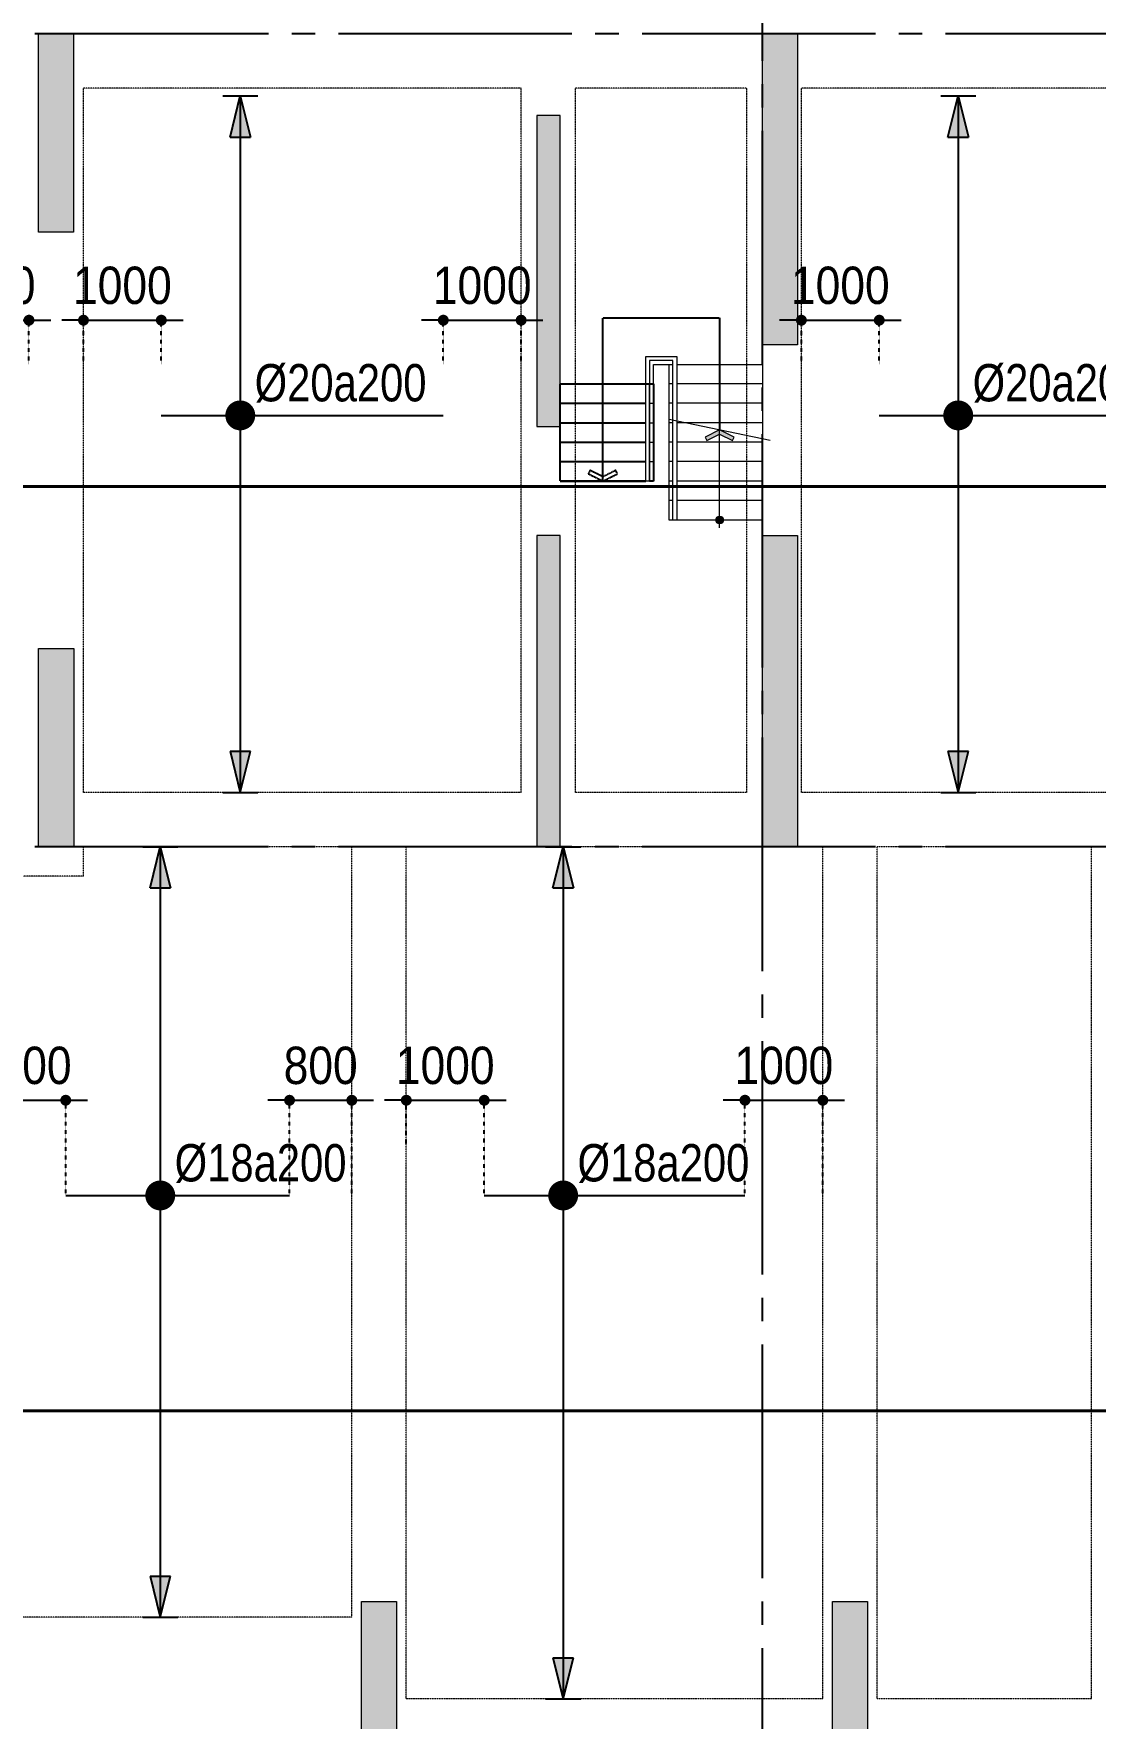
# Model space of a CAD drawing. Header units: millimetres. Extents: x -3819597 to -2591384, y 582389 to 820195.
# Drawn here: x -3043967 to -3030331, y 611031 to 632681 of the extents above; entities that cross this region are included whole.
import ezdxf
from ezdxf.enums import TextEntityAlignment as Align

# ---------------------------------------------------------------- set-up
doc = ezdxf.new("R2010")
doc.units = ezdxf.units.MM
doc.header["$MEASUREMENT"] = 0
for name, pattern in [('CENTER', [2, 1.25, -0.25, 0.25, -0.25]), ('CHG_XX_Damsan_Ham 2$0$CHG_XX_Damsan_Ham 2$0$HIDDEN', [0.375, 0.25, -0.125]), ('CHG_XX_Damsan_Ham 2$0$MB Ham 2$0$HIDDEN', [0.375, 0.25, -0.125]), ('CHG_XX_Luoi truc$0$MB_Luoi truc$0$Center101', [13, 10, -1, 1, -1]), ('DOT2', [0.125, 0, -0.125]), ('HIDDEN', [0.375, 0.25, -0.125])]:
    doc.linetypes.add(name, pattern=pattern)
doc.layers.get('0').update_dxf_attribs({"lineweight": 9})
doc.layers.get('Defpoints').update_dxf_attribs({"color": 10, "lineweight": 0})
for name, color, linetype in [('02HN. TEXT B', 1, 'Continuous'), ('08HN. SSS X', 6, 'Continuous'), ('12HN. GRID', 1, 'CENTER'), ('CHG_XX_Cot_Ham 2$0$mb_cot tang 1-3$0$Concrete Line', 6, 'Continuous'), ('CHG_XX_Damsan_Ham 2$0$MB Ham 2$0$Staircase', 30, 'Continuous'), ('CHG_XX_Luoi truc$0$Grid', 34, 'Continuous'), ('CHG_XX_Luoi truc$0$Grid Line', 8, 'CHG_XX_Luoi truc$0$MB_Luoi truc$0$Center101'), ('dim', 51, 'Continuous')]:
    doc.layers.add(name, color=color, linetype=linetype)
for name, color, linetype, lineweight in [('CHG_XX_Cot_Ham 2$0$NS-Pier-H2', 150, 'Continuous', 13), ('CHG_XX_Cot_Ham 2$0$NS-Pier-H2 @ 1', 150, 'Continuous', 13), ('CHG_XX_Cot_Ham 2$0$NS-Pier-H2 @ 150', 150, 'Continuous', 13), ("CHG_XX_Damsan_Ham 2$0$CHG_XX_Damsan_Ham 2$0$'S_General_Hidden_1 Thin", 1, 'CHG_XX_Damsan_Ham 2$0$CHG_XX_Damsan_Ham 2$0$HIDDEN', 18), ('CHG_XX_Damsan_Ham 2$0$CHG_XX_Damsan_Ham 2$0$DBAO', 3, 'Continuous', 13), ('CHG_XX_Damsan_Ham 2$0$HATCH', 57, 'Continuous', 9), ('CHG_XX_Damsan_Ham 2$0$tam cap ram', 8, 'Continuous', 5), ('thep chay suot', 5, 'HIDDEN', 40)]:
    doc.layers.add(name, color=color, linetype=linetype, lineweight=lineweight)
doc.styles.add('[HN042014]STYLE', font='arial.ttf', dxfattribs={"width": 0.8})
doc.styles.add('CHG_XX_Luoi truc$0$MB_Luoi truc$0$Grid A-F$0$VNI-HelveCB', font='VHELVCB_0.TTF')
doc.styles.add('MB_Luoi truc$0$Arial_C', font='arial.ttf', dxfattribs={"width": 0.85})
doc.dimstyles.new('200', dxfattribs={"dimscale": 200, "dimtxt": 2.4, "dimasz": 0.7, "dimexe": 0.0003, "dimexo": 0, "dimgap": 1, "dimtad": 1, "dimdec": 0, "dimzin": 12, "dimdsep": 46, "dimtxsty": 'MB_Luoi truc$0$Arial_C', "dimblk": 'MB_Luoi truc$0$_Dot', "dimcen": 0.5, "dimclrd": 256, "dimclre": 8, "dimclrt": 1, "dimadec": 0, "dimazin": 0, "dimtfac": 1, "dimtdec": 0, "dimtix": 1, "dimtmove": 2, "dimatfit": 3, "dimldrblk": 'MB_Luoi truc$0$HTT Arrow 30', "dimfxl": 1, "dimtolj": 1, "dimtzin": 0, "dimlwe": -1, "dimarcsym": 0})

# ---------------------------------------------------------------- blocks, each defined once
blk = doc.blocks.new('*U88')
at = {"layer": '12HN. GRID', "linetype": 'Continuous'}
h = blk.add_hatch(color=256, dxfattribs=at)
h.dxf.hatch_style = 1
h.paths.add_polyline_path([(-44, 1192.5), (44, 1192.5), (0, 1368.5)])
h = blk.add_hatch(color=256, dxfattribs=at)
h.dxf.hatch_style = 1
h.paths.add_polyline_path([(0, -1614.8), (44, -1438.8), (-44, -1438.8)])
at = {"layer": '08HN. SSS X', "linetype": 'ByBlock', "ltscale": 10}
for p, q in [((-338.2, 0), (869.3, 0)), ((-338.2, 0), (-338.2, 0)), ((869.3, 0), (869.3, 0))]:
    blk.add_line(p, q, dxfattribs=at)
at = {"layer": '12HN. GRID', "linetype": 'Continuous'}
for p, q in [((-75, 1368.5), (75, 1368.5)), ((-44, 1192.5), (0, 1368.5)), ((0, 1368.5), (0, -1614.8)), ((0, 1368.5), (44, 1192.5)), ((-44, 1192.5), (44, 1192.5)), ((-44, -1438.8), (44, -1438.8)), ((-44, -1438.8), (0, -1614.8)), ((0, -1614.8), (44, -1438.8)), ((-75, -1614.8), (75, -1614.8))]:
    blk.add_line(p, q, dxfattribs=at)
at = {"layer": '12HN. GRID', "linetype": 'Continuous', "const_width": 64, "flags": 128}
blk.add_lwpolyline([(-32, 0, 1), (32, 0, 1)], format="xyb", close=True, dxfattribs=at)
at = {"layer": '02HN. TEXT B', "linetype": 'ByBlock', "style": '[HN042014]STYLE', "width": 0.8, "flags": 8}
blk.add_attdef('1', text='', height=160, dxfattribs=at).set_placement((61.7, 140), align=Align.MIDDLE_LEFT)
blk.add_attdef('0', text='', height=160, dxfattribs=at).set_placement((1102.5, 160), align=Align.MIDDLE_CENTER)
at = {"layer": 'Defpoints', "color": 9, "linetype": 'ByBlock', "style": '[HN042014]STYLE', "width": 0.8, "flags": 9}
for tag, p in [('2', (341.6, 8443.8)), ('3', (341.6, 8039)), ('4', (341.6, 7634.2)), ('5', (341.6, 7243.8))]:
    blk.add_attdef(tag, text='', height=250, dxfattribs=at).set_placement(p, align=Align.MIDDLE_CENTER)
blk = doc.blocks.new('MB_Luoi truc$0$_Dot')
at = {"color": 0, "linetype": 'ByBlock', "lineweight": -2}
blk.add_line((-0.5, 0), (-1, 0), dxfattribs=at)
at = {"color": 0, "linetype": 'ByBlock', "const_width": 0.5}
blk.add_lwpolyline([(-0.25, 0, 1), (0.25, 0, 1)], format="xyb", close=True, dxfattribs=at)
blk = doc.blocks.new('*D89')
at = {"layer": 'Defpoints', "color": 0, "transparency": 16777216}
for p in [(-3042328, 628999), (-3043328, 628435), (-3042328, 628435)]:
    blk.add_point(p, dxfattribs=at)
at = {"layer": 'dim', "lineweight": -2, "transparency": 16777216}
for p, q in [((-3043468, 628999), (-3043608, 628999)), ((-3043328, 628999), (-3042328, 628999)), ((-3042188, 628999), (-3042048, 628999))]:
    blk.add_line(p, q, dxfattribs=at)
at = {"layer": 'dim', "color": 8, "linetype": 'DOT2', "transparency": 16777216}
for p, q in [((-3043328, 628435), (-3043328, 628999)), ((-3042328, 628435), (-3042328, 628999))]:
    blk.add_line(p, q, dxfattribs=at)
at = {"layer": 'dim', "lineweight": -2, "transparency": 16777216, "xscale": 140, "yscale": 140, "zscale": 140}
blk.add_blockref('MB_Luoi truc$0$_Dot', (-3043328, 628999), dxfattribs=at)
at = {"layer": 'dim', "lineweight": -2, "transparency": 16777216, "xscale": 140, "yscale": 140, "zscale": 140, "rotation": 180}
blk.add_blockref('MB_Luoi truc$0$_Dot', (-3042328, 628999), dxfattribs=at)
at = {"layer": 'dim', "color": 1, "transparency": 16777216, "insert": (-3042828, 629444), "char_height": 480, "attachment_point": 5, "style": 'MB_Luoi truc$0$Arial_C'}
blk.add_mtext('\\A1;1000', dxfattribs=at)
blk = doc.blocks.new('MB_Luoi truc$0$HTT Arrow 30')
blk.add_hatch(color=256).paths.add_polyline_path([(-2.5, 0.375), (-2.5, -0.375), (0, 0)])
at = {"color": 0, "linetype": 'ByBlock', "lineweight": -2}
for p, q in [((0, 0), (-2.5, 0.375)), ((-2.5, -0.375), (-2.5, 0.375)), ((0, 0), (-2.5, -0.375))]:
    blk.add_line(p, q, dxfattribs=at)
blk = doc.blocks.new('*D90')
at = {"layer": 'Defpoints', "color": 0, "transparency": 16777216}
for p in [(-3037706, 628999), (-3038706, 628435), (-3037706, 628435)]:
    blk.add_point(p, dxfattribs=at)
at = {"layer": 'dim', "lineweight": -2, "transparency": 16777216}
for p, q in [((-3038846, 628999), (-3038986, 628999)), ((-3038706, 628999), (-3037706, 628999)), ((-3037566, 628999), (-3037426, 628999))]:
    blk.add_line(p, q, dxfattribs=at)
at = {"layer": 'dim', "color": 8, "linetype": 'DOT2', "transparency": 16777216}
for p, q in [((-3038706, 628435), (-3038706, 628999)), ((-3037706, 628435), (-3037706, 628999))]:
    blk.add_line(p, q, dxfattribs=at)
at = {"layer": 'dim', "lineweight": -2, "transparency": 16777216, "xscale": 140, "yscale": 140, "zscale": 140}
blk.add_blockref('MB_Luoi truc$0$_Dot', (-3038706, 628999), dxfattribs=at)
at = {"layer": 'dim', "lineweight": -2, "transparency": 16777216, "xscale": 140, "yscale": 140, "zscale": 140, "rotation": 180}
blk.add_blockref('MB_Luoi truc$0$_Dot', (-3037706, 628999), dxfattribs=at)
at = {"layer": 'dim', "color": 1, "transparency": 16777216, "insert": (-3038206, 629444), "char_height": 480, "attachment_point": 5, "style": 'MB_Luoi truc$0$Arial_C'}
blk.add_mtext('\\A1;1000', dxfattribs=at)
blk = doc.blocks.new('*D93')
at = {"layer": 'Defpoints', "color": 0, "transparency": 16777216}
for p in [(-3044028, 628999), (-3045128, 628435), (-3044028, 628435)]:
    blk.add_point(p, dxfattribs=at)
at = {"layer": 'dim', "lineweight": -2, "transparency": 16777216}
for p, q in [((-3045268, 628999), (-3045408, 628999)), ((-3045128, 628999), (-3044028, 628999)), ((-3043888, 628999), (-3043748, 628999))]:
    blk.add_line(p, q, dxfattribs=at)
at = {"layer": 'dim', "color": 8, "linetype": 'DOT2', "transparency": 16777216}
for p, q in [((-3045128, 628435), (-3045128, 628999)), ((-3044028, 628435), (-3044028, 628999))]:
    blk.add_line(p, q, dxfattribs=at)
at = {"layer": 'dim', "lineweight": -2, "transparency": 16777216, "xscale": 140, "yscale": 140, "zscale": 140}
blk.add_blockref('MB_Luoi truc$0$_Dot', (-3045128, 628999), dxfattribs=at)
at = {"layer": 'dim', "lineweight": -2, "transparency": 16777216, "xscale": 140, "yscale": 140, "zscale": 140, "rotation": 180}
blk.add_blockref('MB_Luoi truc$0$_Dot', (-3044028, 628999), dxfattribs=at)
at = {"layer": 'dim', "color": 1, "transparency": 16777216, "insert": (-3044578, 629444), "char_height": 480, "attachment_point": 5, "style": 'MB_Luoi truc$0$Arial_C'}
blk.add_mtext('\\A1;1100', dxfattribs=at)
blk = doc.blocks.new('*U100')
at = {"layer": '12HN. GRID', "linetype": 'Continuous'}
h = blk.add_hatch(color=256, dxfattribs=at)
h.dxf.hatch_style = 1
h.paths.add_polyline_path([(-44, 1192.5), (44, 1192.5), (0, 1368.5)])
h = blk.add_hatch(color=256, dxfattribs=at)
h.dxf.hatch_style = 1
h.paths.add_polyline_path([(0, -1614.8), (44, -1438.8), (-44, -1438.8)])
at = {"layer": '08HN. SSS X', "linetype": 'ByBlock', "ltscale": 10}
for p, q in [((-338.2, 0), (803.6, 0)), ((-338.2, 0), (-338.2, 0)), ((803.6, 0), (803.6, 0))]:
    blk.add_line(p, q, dxfattribs=at)
at = {"layer": '12HN. GRID', "linetype": 'Continuous'}
for p, q in [((-75, 1368.5), (75, 1368.5)), ((-44, 1192.5), (0, 1368.5)), ((0, 1368.5), (0, -1614.8)), ((0, 1368.5), (44, 1192.5)), ((-44, 1192.5), (44, 1192.5)), ((-44, -1438.8), (44, -1438.8)), ((-44, -1438.8), (0, -1614.8)), ((0, -1614.8), (44, -1438.8)), ((-75, -1614.8), (75, -1614.8))]:
    blk.add_line(p, q, dxfattribs=at)
at = {"layer": '12HN. GRID', "linetype": 'Continuous', "const_width": 64, "flags": 128}
blk.add_lwpolyline([(-32, 0, 1), (32, 0, 1)], format="xyb", close=True, dxfattribs=at)
at = {"layer": '02HN. TEXT B', "linetype": 'ByBlock', "style": '[HN042014]STYLE', "width": 0.8, "flags": 8}
blk.add_attdef('1', text='', height=160, dxfattribs=at).set_placement((61.7, 140), align=Align.MIDDLE_LEFT)
blk.add_attdef('0', text='', height=160, dxfattribs=at).set_placement((1102.5, 160), align=Align.MIDDLE_CENTER)
at = {"layer": 'Defpoints', "color": 9, "linetype": 'ByBlock', "style": '[HN042014]STYLE', "width": 0.8, "flags": 9}
for tag, p in [('2', (341.6, 8443.8)), ('3', (341.6, 8039)), ('4', (341.6, 7634.2)), ('5', (341.6, 7243.8))]:
    blk.add_attdef(tag, text='', height=250, dxfattribs=at).set_placement(p, align=Align.MIDDLE_CENTER)
blk = doc.blocks.new('*D95')
at = {"layer": 'Defpoints', "color": 0, "transparency": 16777216}
for p in [(-3033106, 628999), (-3034106, 628435), (-3033106, 628435)]:
    blk.add_point(p, dxfattribs=at)
at = {"layer": 'dim', "lineweight": -2, "transparency": 16777216}
for p, q in [((-3034246, 628999), (-3034386, 628999)), ((-3034106, 628999), (-3033106, 628999)), ((-3032966, 628999), (-3032826, 628999))]:
    blk.add_line(p, q, dxfattribs=at)
at = {"layer": 'dim', "color": 8, "linetype": 'DOT2', "transparency": 16777216}
for p, q in [((-3034106, 628435), (-3034106, 628999)), ((-3033106, 628435), (-3033106, 628999))]:
    blk.add_line(p, q, dxfattribs=at)
at = {"layer": 'dim', "lineweight": -2, "transparency": 16777216, "xscale": 140, "yscale": 140, "zscale": 140}
blk.add_blockref('MB_Luoi truc$0$_Dot', (-3034106, 628999), dxfattribs=at)
at = {"layer": 'dim', "lineweight": -2, "transparency": 16777216, "xscale": 140, "yscale": 140, "zscale": 140, "rotation": 180}
blk.add_blockref('MB_Luoi truc$0$_Dot', (-3033106, 628999), dxfattribs=at)
at = {"layer": 'dim', "color": 1, "transparency": 16777216, "insert": (-3033606, 629444), "char_height": 480, "attachment_point": 5, "style": 'MB_Luoi truc$0$Arial_C'}
blk.add_mtext('\\A1;1000', dxfattribs=at)
blk = doc.blocks.new('*U107')
at = {"layer": '12HN. GRID', "linetype": 'Continuous'}
h = blk.add_hatch(color=256, dxfattribs=at)
h.dxf.hatch_style = 1
h.paths.add_polyline_path([(-44, 1317.5), (44, 1317.5), (0, 1493.5)])
h = blk.add_hatch(color=256, dxfattribs=at)
h.dxf.hatch_style = 1
h.paths.add_polyline_path([(0, -1806.5), (44, -1630.5), (-44, -1630.5)])
at = {"layer": '08HN. SSS X', "linetype": 'ByBlock', "ltscale": 10}
for p, q in [((-404.8, 0), (553.3, 0)), ((-404.8, 0), (-404.8, 0)), ((553.3, 0), (553.3, 0))]:
    blk.add_line(p, q, dxfattribs=at)
at = {"layer": '12HN. GRID', "linetype": 'Continuous'}
for p, q in [((-75, 1493.5), (75, 1493.5)), ((-44, 1317.5), (0, 1493.5)), ((0, 1493.5), (0, -1806.5)), ((0, 1493.5), (44, 1317.5)), ((-44, 1317.5), (44, 1317.5)), ((-44, -1630.5), (44, -1630.5)), ((-44, -1630.5), (0, -1806.5)), ((0, -1806.5), (44, -1630.5)), ((-75, -1806.5), (75, -1806.5))]:
    blk.add_line(p, q, dxfattribs=at)
at = {"layer": '12HN. GRID', "linetype": 'Continuous', "const_width": 64, "flags": 128}
blk.add_lwpolyline([(-32, 0, 1), (32, 0, 1)], format="xyb", close=True, dxfattribs=at)
at = {"layer": '02HN. TEXT B', "linetype": 'ByBlock', "style": '[HN042014]STYLE', "width": 0.8, "flags": 8}
blk.add_attdef('1', text='', height=160, dxfattribs=at).set_placement((61.7, 140), align=Align.MIDDLE_LEFT)
blk.add_attdef('0', text='', height=160, dxfattribs=at).set_placement((713.3, 0), align=Align.MIDDLE_CENTER)
at = {"layer": 'Defpoints', "color": 9, "linetype": 'ByBlock', "style": '[HN042014]STYLE', "width": 0.8, "flags": 9}
for tag, p in [('2', (341.6, 8443.8)), ('3', (341.6, 8039)), ('4', (341.6, 7634.2)), ('5', (341.6, 7243.8))]:
    blk.add_attdef(tag, text='', height=250, dxfattribs=at).set_placement(p, align=Align.MIDDLE_CENTER)
blk = doc.blocks.new('*D106')
at = {"layer": 'Defpoints', "color": 0, "transparency": 16777216}
for p in [(-3043556, 618974), (-3044356, 618410), (-3043556, 617751)]:
    blk.add_point(p, dxfattribs=at)
at = {"layer": 'dim', "lineweight": -2, "transparency": 16777216}
for p, q in [((-3044496, 618974), (-3044636, 618974)), ((-3044356, 618974), (-3043556, 618974)), ((-3043416, 618974), (-3043276, 618974))]:
    blk.add_line(p, q, dxfattribs=at)
at = {"layer": 'dim', "color": 8, "linetype": 'DOT2', "transparency": 16777216}
for p, q in [((-3044356, 618410), (-3044356, 618974)), ((-3043556, 617751), (-3043556, 618974))]:
    blk.add_line(p, q, dxfattribs=at)
at = {"layer": 'dim', "lineweight": -2, "transparency": 16777216, "xscale": 140, "yscale": 140, "zscale": 140}
blk.add_blockref('MB_Luoi truc$0$_Dot', (-3044356, 618974), dxfattribs=at)
at = {"layer": 'dim', "lineweight": -2, "transparency": 16777216, "xscale": 140, "yscale": 140, "zscale": 140, "rotation": 180}
blk.add_blockref('MB_Luoi truc$0$_Dot', (-3043556, 618974), dxfattribs=at)
at = {"layer": 'dim', "color": 1, "transparency": 16777216, "insert": (-3043956, 619419), "char_height": 480, "attachment_point": 5, "style": 'MB_Luoi truc$0$Arial_C'}
blk.add_mtext('\\A1;800', dxfattribs=at)
blk = doc.blocks.new('*D108')
at = {"layer": 'Defpoints', "color": 0, "transparency": 16777216}
for p in [(-3039881, 618974), (-3040681, 617751), (-3039881, 617751)]:
    blk.add_point(p, dxfattribs=at)
at = {"layer": 'dim', "lineweight": -2, "transparency": 16777216}
for p, q in [((-3040821, 618974), (-3040961, 618974)), ((-3040681, 618974), (-3039881, 618974)), ((-3039741, 618974), (-3039601, 618974))]:
    blk.add_line(p, q, dxfattribs=at)
at = {"layer": 'dim', "color": 8, "linetype": 'DOT2', "transparency": 16777216}
for p, q in [((-3040681, 617751), (-3040681, 618974)), ((-3039881, 617751), (-3039881, 618974))]:
    blk.add_line(p, q, dxfattribs=at)
at = {"layer": 'dim', "lineweight": -2, "transparency": 16777216, "xscale": 140, "yscale": 140, "zscale": 140}
blk.add_blockref('MB_Luoi truc$0$_Dot', (-3040681, 618974), dxfattribs=at)
at = {"layer": 'dim', "lineweight": -2, "transparency": 16777216, "xscale": 140, "yscale": 140, "zscale": 140, "rotation": 180}
blk.add_blockref('MB_Luoi truc$0$_Dot', (-3039881, 618974), dxfattribs=at)
at = {"layer": 'dim', "color": 1, "transparency": 16777216, "insert": (-3040281, 619419), "char_height": 480, "attachment_point": 5, "style": 'MB_Luoi truc$0$Arial_C'}
blk.add_mtext('\\A1;800', dxfattribs=at)
blk = doc.blocks.new('*U111')
at = {"layer": '12HN. GRID', "linetype": 'Continuous'}
h = blk.add_hatch(color=256, dxfattribs=at)
h.dxf.hatch_style = 1
h.paths.add_polyline_path([(-44, 1317.5), (44, 1317.5), (0, 1493.5)])
h = blk.add_hatch(color=256, dxfattribs=at)
h.dxf.hatch_style = 1
h.paths.add_polyline_path([(0, -2156.5), (44, -1980.5), (-44, -1980.5)])
at = {"layer": '08HN. SSS X', "linetype": 'ByBlock', "ltscale": 10}
for p, q in [((-338.1, 0), (778.5, 0)), ((-338.1, 0), (-338.1, 0)), ((778.5, 0), (778.5, 0))]:
    blk.add_line(p, q, dxfattribs=at)
at = {"layer": '12HN. GRID', "linetype": 'Continuous'}
for p, q in [((-75, 1493.5), (75, 1493.5)), ((-44, 1317.5), (0, 1493.5)), ((0, 1493.5), (0, -2156.5)), ((0, 1493.5), (44, 1317.5)), ((-44, 1317.5), (44, 1317.5)), ((-44, -1980.5), (44, -1980.5)), ((-44, -1980.5), (0, -2156.5)), ((0, -2156.5), (44, -1980.5)), ((-75, -2156.5), (75, -2156.5))]:
    blk.add_line(p, q, dxfattribs=at)
at = {"layer": '12HN. GRID', "linetype": 'Continuous', "const_width": 64, "flags": 128}
blk.add_lwpolyline([(-32, 0, 1), (32, 0, 1)], format="xyb", close=True, dxfattribs=at)
at = {"layer": '02HN. TEXT B', "linetype": 'ByBlock', "style": '[HN042014]STYLE', "width": 0.8, "flags": 8}
blk.add_attdef('1', text='', height=160, dxfattribs=at).set_placement((61.7, 140), align=Align.MIDDLE_LEFT)
blk.add_attdef('0', text='', height=160, dxfattribs=at).set_placement((423.8, 33.5), align=Align.MIDDLE_CENTER)
at = {"layer": 'Defpoints', "color": 9, "linetype": 'ByBlock', "style": '[HN042014]STYLE', "width": 0.8, "flags": 9}
for tag, p in [('2', (341.6, 8443.8)), ('3', (341.6, 8039)), ('4', (341.6, 7634.2)), ('5', (341.6, 7243.8))]:
    blk.add_attdef(tag, text='', height=250, dxfattribs=at).set_placement(p, align=Align.MIDDLE_CENTER)
blk = doc.blocks.new('*D109')
at = {"layer": 'Defpoints', "color": 0, "transparency": 16777216}
for p in [(-3038180, 618974), (-3039181, 618410), (-3038180, 617751)]:
    blk.add_point(p, dxfattribs=at)
at = {"layer": 'dim', "lineweight": -2, "transparency": 16777216}
for p, q in [((-3039321, 618974), (-3039461, 618974)), ((-3039181, 618974), (-3038180, 618974)), ((-3038040, 618974), (-3037900, 618974))]:
    blk.add_line(p, q, dxfattribs=at)
at = {"layer": 'dim', "color": 8, "linetype": 'DOT2', "transparency": 16777216}
for p, q in [((-3039181, 618410), (-3039181, 618974)), ((-3038180, 617751), (-3038180, 618974))]:
    blk.add_line(p, q, dxfattribs=at)
at = {"layer": 'dim', "lineweight": -2, "transparency": 16777216, "xscale": 140, "yscale": 140, "zscale": 140}
blk.add_blockref('MB_Luoi truc$0$_Dot', (-3039181, 618974), dxfattribs=at)
at = {"layer": 'dim', "lineweight": -2, "transparency": 16777216, "xscale": 140, "yscale": 140, "zscale": 140, "rotation": 180}
blk.add_blockref('MB_Luoi truc$0$_Dot', (-3038180, 618974), dxfattribs=at)
at = {"layer": 'dim', "color": 1, "transparency": 16777216, "insert": (-3038681, 619419), "char_height": 480, "attachment_point": 5, "style": 'MB_Luoi truc$0$Arial_C'}
blk.add_mtext('\\A1;1000', dxfattribs=at)
blk = doc.blocks.new('*D110')
at = {"layer": 'Defpoints', "color": 0, "transparency": 16777216}
for p in [(-3033831, 618974), (-3034831, 617751), (-3033831, 617751)]:
    blk.add_point(p, dxfattribs=at)
at = {"layer": 'dim', "lineweight": -2, "transparency": 16777216}
for p, q in [((-3034971, 618974), (-3035111, 618974)), ((-3034831, 618974), (-3033831, 618974)), ((-3033691, 618974), (-3033551, 618974))]:
    blk.add_line(p, q, dxfattribs=at)
at = {"layer": 'dim', "color": 8, "linetype": 'DOT2', "transparency": 16777216}
for p, q in [((-3034831, 617751), (-3034831, 618974)), ((-3033831, 617751), (-3033831, 618974))]:
    blk.add_line(p, q, dxfattribs=at)
at = {"layer": 'dim', "lineweight": -2, "transparency": 16777216, "xscale": 140, "yscale": 140, "zscale": 140}
blk.add_blockref('MB_Luoi truc$0$_Dot', (-3034831, 618974), dxfattribs=at)
at = {"layer": 'dim', "lineweight": -2, "transparency": 16777216, "xscale": 140, "yscale": 140, "zscale": 140, "rotation": 180}
blk.add_blockref('MB_Luoi truc$0$_Dot', (-3033831, 618974), dxfattribs=at)
at = {"layer": 'dim', "color": 1, "transparency": 16777216, "insert": (-3034331, 619419), "char_height": 480, "attachment_point": 5, "style": 'MB_Luoi truc$0$Arial_C'}
blk.add_mtext('\\A1;1000', dxfattribs=at)
blk = doc.blocks.new('*U1035')
at = {"layer": 'CHG_XX_Cot_Ham 2$0$NS-Pier-H2 @ 1'}
h = blk.add_hatch(color=256, dxfattribs=at)
h.dxf.hatch_style = 1
h.paths.add_polyline_path([(450, 0), (0, 0), (0, -2550), (450, -2550)])
at = {"layer": 'CHG_XX_Cot_Ham 2$0$NS-Pier-H2 @ 150'}
h = blk.add_hatch(color=256, dxfattribs=at)
h.dxf.hatch_style = 1
h.paths.add_polyline_path([(450, 0), (0, 0), (0, -2550), (450, -2550)])
blk = doc.blocks.new('CHG_XX_Cot_Ham 2$0$Block A_C450x2250')
at = {"layer": 'CHG_XX_Cot_Ham 2$0$NS-Pier-H2'}
blk.add_lwpolyline([(450, -2550), (0, -2550), (0, 0), (450, 0)], close=True, dxfattribs=at)
blk.add_blockref('*U1035', (0, 0), dxfattribs=at)
blk = doc.blocks.new('CHG_XX_Cot_Ham 2$0$300x9400')
at = {"layer": 'CHG_XX_Cot_Ham 2$0$NS-Pier-H2'}
h = blk.add_hatch(color=5, dxfattribs=at)
h.dxf.hatch_style = 1
h.paths.add_polyline_path([(0, -4000), (300, -4000), (300, 0), (0, 0)])
h.paths.add_polyline_path([(300, -5400), (0, -5400), (0, -9400), (300, -9400)])
for points in [[(300, 0), (0, 0), (0, -4000), (300, -4000)], [(300, -5400), (0, -5400), (0, -9400), (300, -9400)]]:
    blk.add_lwpolyline(points, close=True, dxfattribs=at)
blk = doc.blocks.new('CHG_XX_Cot_Ham 2$0$Block A_C10450x300')
at = {"layer": 'CHG_XX_Cot_Ham 2$0$NS-Pier-H2'}
h = blk.add_hatch(color=256, dxfattribs=at)
h.dxf.hatch_style = 1
h.paths.add_polyline_path([(6450, 0), (6450, -450), (10450, -450), (10450, 0)])
h.paths.add_polyline_path([(4000, -450), (4000, 0), (0, 0), (0, -450)])
for points in [[(0, 0), (4000, 0), (4000, -450), (0, -450)], [(6450, 0), (10450, 0), (10450, -450), (6450, -450)]]:
    blk.add_lwpolyline(points, close=True, dxfattribs=at)
blk = doc.blocks.new('*U1029')
at = {"layer": 'CHG_XX_Luoi truc$0$Grid Line'}
blk.add_line((0, 0), (0, 608), dxfattribs=at)
at = {"layer": 'CHG_XX_Luoi truc$0$Grid', "lineweight": -2, "style": 'CHG_XX_Luoi truc$0$MB_Luoi truc$0$Grid A-F$0$VNI-HelveCB'}
for tag, p in [('GRIDSUB', (0, 617)), ('GRID', (0, -9))]:
    blk.add_attdef(tag, text='', height=5, dxfattribs=at).set_placement(p, align=Align.MIDDLE)
blk = doc.blocks.new('*U1031')
at = {"layer": 'CHG_XX_Luoi truc$0$Grid Line'}
blk.add_line((0, 0), (0, 438), dxfattribs=at)
at = {"layer": 'CHG_XX_Luoi truc$0$Grid', "lineweight": -2, "style": 'CHG_XX_Luoi truc$0$MB_Luoi truc$0$Grid A-F$0$VNI-HelveCB'}
for tag, p in [('GRIDSUB', (0, 447)), ('GRID', (0, -9))]:
    blk.add_attdef(tag, text='', height=5, dxfattribs=at).set_placement(p, align=Align.MIDDLE)
blk = doc.blocks.new('CHG_XX_Luoi truc')
at = {"layer": 'CHG_XX_Luoi truc$0$Grid', "xscale": 300, "yscale": 300, "zscale": 300}
blk.add_blockref('*U1029', (54650, -12747), dxfattribs=at)
at = {"layer": 'CHG_XX_Luoi truc$0$Grid', "xscale": 300.0000000000013, "yscale": 300.0000000000013, "zscale": 300.0000000000013, "rotation": 90}
for p in [(110703, 22700), (110703, 12250)]:
    blk.add_blockref('*U1031', p, dxfattribs=at)
blk = doc.blocks.new('CHG_XX_Cot_Ham 2')
at = {"layer": 'CHG_XX_Cot_Ham 2$0$NS-Pier-H2'}
h = blk.add_hatch(color=256, dxfattribs=at)
h.dxf.hatch_style = 1
h.paths.add_polyline_path([(99639.2, 163400), (-10900, 163400), (-10900, 85450), (-300, 85450), (-300, 84050), (32350, 84050), (32350, -9000), (103575.5, -9000), (106050, -6022), (106050, 158254.3)])
h.paths.add_polyline_path([(99533.7, 163100), (105750, 158110.4), (105750, 90450), (105650, 90450), (105750, 90450), (105750, 13850), (105750, 13722.3), (105750, -5913.6), (103434.7, -8700), (93599.8, -8700), (93299.8, -8700), (32650, -8700), (32650, 84350), (0, 84350), (0, 85750), (-10600, 85750), (-10600, 163100), (93600, 163100)], flags=16)
at = {"layer": 'CHG_XX_Cot_Ham 2$0$mb_cot tang 1-3$0$Concrete Line'}
blk.add_blockref('CHG_XX_Cot_Ham 2$0$300x9400', (51750, 21650), dxfattribs=at)
at = {"layer": 'CHG_XX_Cot_Ham 2$0$NS-Pier-H2'}
for name, p in [('CHG_XX_Luoi truc', (0, 0)), ('CHG_XX_Cot_Ham 2$0$Block A_C450x2250', (45350, 22700)), ('CHG_XX_Cot_Ham 2$0$Block A_C450x2250', (45352.5, 14800)), ('CHG_XX_Cot_Ham 2$0$Block A_C450x2250', (49500, 2550)), ('CHG_XX_Cot_Ham 2$0$Block A_C450x2250', (55550, 2550))]:
    blk.add_blockref(name, p, dxfattribs=at)
at = {"layer": 'CHG_XX_Cot_Ham 2$0$NS-Pier-H2', "rotation": 90}
blk.add_blockref('CHG_XX_Cot_Ham 2$0$Block A_C10450x300', (54650, 12250), dxfattribs=at)
blk = doc.blocks.new('CHG_XX_Damsan_Ham 2$0$MB Ham 2$0$Dot')
at = {"linetype": 'ByBlock', "lineweight": -2}
h = blk.add_hatch(color=0, dxfattribs=at)
edge = h.paths.add_edge_path()
edge.add_arc((0, 0), 0.5, 0, 360)
at = {"color": 0, "linetype": 'ByBlock', "lineweight": -2}
blk.add_line((0, -1), (0, 1), dxfattribs=at)
blk.add_circle((0, 0), 0.5, dxfattribs=at)
blk = doc.blocks.new('CHG_XX_Damsan_Ham 2$0$MB Ham 2$0$Arrow 60')
at = {"linetype": 'ByBlock', "lineweight": -2}
h = blk.add_hatch(color=0, dxfattribs=at)
h.paths.add_polyline_path([(1.88, 0.94), (1.65, 1.38), (0, 0.56), (-1.65, 1.38), (-1.88, 0.94), (0, 0)], flags=17)
h.paths.add_polyline_path([(1.65, 1.38), (1.88, 0.94), (0, 0), (-1.88, 0.94), (-1.65, 1.38), (0, 0.56)])
blk.add_hatch(color=0, dxfattribs=at).paths.add_polyline_path([(1.65, 1.38), (1.88, 0.94), (0, 0), (-1.88, 0.94), (-1.65, 1.38), (0, 0.56)])
at = {"color": 0, "linetype": 'ByBlock', "lineweight": -2}
blk.add_lwpolyline([(1.65, 1.38), (1.88, 0.94), (0, 0), (-1.88, 0.94), (-1.65, 1.38), (0, 0.56)], close=True, dxfattribs=at)
blk = doc.blocks.new('CHG_XX_Damsan_Ham 2$0$ArchStaireH2')
at = {"layer": 'CHG_XX_Damsan_Ham 2$0$MB Ham 2$0$Staircase', "color": 8, "linetype": 'CHG_XX_Damsan_Ham 2$0$MB Ham 2$0$HIDDEN'}
for p, q in [((39800, -123100), (40900, -123100)), ((39800, -123350), (40900, -123350)), ((39800, -123600), (40900, -123600)), ((39800, -123850), (40900, -123850)), ((39800, -124100), (40900, -124100))]:
    blk.add_line(p, q, dxfattribs=at)
for points in [[(40350, -124100), (40350, -122000), (41850, -122000), (41850, -123440)], [(40900, -124100), (39800, -124100), (39800, -122850), (41000, -122850), (41000, -124100), (40950, -124100)]]:
    blk.add_lwpolyline(points, dxfattribs=at)
blk.add_lwpolyline([(40185, -123962), (40163, -124006), (40350, -124100), (40538, -124006), (40515, -123962), (40350, -124044)], close=True, dxfattribs=at)
at = {"layer": 'CHG_XX_Damsan_Ham 2$0$tam cap ram'}
for p, q in [((40950, -122850), (40950, -124100)), ((41250, -122850), (41200, -122850)), ((42400, -122850), (41300, -122850)), ((40950, -123100), (41000, -123100)), ((41250, -123100), (41200, -123100)), ((42400, -123100), (41300, -123100)), ((40950, -123350), (41000, -123350)), ((41200, -123304), (42500, -123575)), ((41250, -123350), (41200, -123350)), ((42400, -123350), (41300, -123350)), ((40950, -123600), (41000, -123600)), ((41250, -123600), (41200, -123600)), ((42400, -123600), (41300, -123600)), ((41850, -124600), (41850, -123440)), ((40950, -123850), (41000, -123850)), ((41250, -123850), (41200, -123850)), ((42400, -123850), (41300, -123850)), ((40950, -124100), (41000, -124100)), ((41250, -124100), (41200, -124100)), ((42400, -124100), (41300, -124100)), ((41250, -124350), (41200, -124350)), ((42400, -124350), (41300, -124350))]:
    blk.add_line(p, q, dxfattribs=at)
for points in [[(41250, -123315), (41250, -122550), (40950, -122550), (40950, -124100), (40900, -124100), (40900, -122500), (41300, -122500), (41300, -123315)], [(41000, -122850), (41000, -122600), (41200, -122600)], [(41200, -123304), (41200, -122600), (41250, -122600)], [(41300, -122600), (42400, -122600), (42400, -123554)], [(40950, -124100), (40950, -122850), (41000, -122850), (41000, -124100)], [(42400, -123554), (42400, -124600), (41200, -124600), (41200, -123304)], [(41300, -123325), (41300, -124600), (41250, -124600), (41250, -123315)]]:
    blk.add_lwpolyline(points, dxfattribs=at)
for name, p, xscale, yscale, zscale, rotation in [('CHG_XX_Damsan_Ham 2$0$MB Ham 2$0$Arrow 60', (41850, -123440), -100.0000000000001, 100.0000000000001, 100, 179.9999999242676), ('CHG_XX_Damsan_Ham 2$0$MB Ham 2$0$Dot', (41850, -124600), 100.0000000000002, 100.0000000000002, 100.0000000000002, 359.9999999242676)]:
    blk.add_blockref(name, p, dxfattribs=dict(at, xscale=xscale, yscale=yscale, zscale=zscale, rotation=rotation))
blk = doc.blocks.new('CHG_XX_Damsan_Ham 2', base_point=(3089256, -609981))
at = {"layer": "CHG_XX_Damsan_Ham 2$0$CHG_XX_Damsan_Ham 2$0$'S_General_Hidden_1 Thin", "ltscale": 10}
for p, q in [((51550, 22000), (45928, 22000)), ((45928, 12950), (45928, 22000)), ((51550, 12950), (51550, 22000)), ((54450, 22000), (52250, 22000)), ((52250, 12950), (52250, 22000)), ((54450, 12950), (54450, 22000)), ((60575, 22000), (55150, 22000)), ((55150, 12950), (55150, 22000)), ((51550, 12950), (45928, 12950)), ((54450, 12950), (52250, 12950)), ((60575, 12950), (55150, 12950)), ((49375, 12250), (45928, 12250)), ((45928, 11875), (45928, 12250)), ((49375, 2350), (49375, 12250)), ((55425, 12250), (50075, 12250)), ((50075, 1300), (50075, 12250)), ((55425, 1300), (55425, 12250)), ((58875, 12250), (56125, 12250)), ((56125, 1300), (56125, 12250)), ((58875, 1300), (58875, 12250)), ((45928, 11875), (44900, 11875)), ((49375, 2350), (44900, 2350)), ((55425, 1300), (50075, 1300)), ((58875, 1300), (56125, 1300))]:
    blk.add_line(p, q, dxfattribs=at)
at = {"layer": 'CHG_XX_Damsan_Ham 2$0$CHG_XX_Damsan_Ham 2$0$DBAO'}
blk.add_blockref('CHG_XX_Cot_Ham 2', (0, 0), dxfattribs=at)
at = {"layer": 'CHG_XX_Damsan_Ham 2$0$HATCH'}
for name, p in [('CHG_XX_Cot_Ham 2', (0, 0)), ('CHG_XX_Damsan_Ham 2$0$ArchStaireH2', (12250, 141050))]:
    blk.add_blockref(name, p, dxfattribs=at)
blk = doc.blocks.new('*U830')
at = {"layer": 'thep chay suot', "linetype": 'HIDDEN', "ltscale": 10}
blk.add_line((-12344.3, 0), (12211.5, 0), dxfattribs=at)
at = {"layer": '02HN. TEXT B', "linetype": 'ByBlock', "style": '[HN042014]STYLE', "width": 0.8, "flags": 8}
blk.add_attdef('0', text='', height=160, dxfattribs=at).set_placement((-351.3, 260), align=Align.MIDDLE_CENTER)
blk.add_attdef('1', text='', height=160, dxfattribs=at).set_placement((151.8, 180), align=Align.MIDDLE_LEFT)
at = {"layer": 'Defpoints', "color": 9, "linetype": 'ByBlock', "style": '[HN042014]STYLE', "width": 0.8, "flags": 9}
for tag, p in [('2', (-12025.5, -1000)), ('3', (-12025.5, -1404.8)), ('4', (-12025.5, -1809.5)), ('5', (-12025.5, -2200))]:
    blk.add_attdef(tag, text='', height=250, dxfattribs=at).set_placement(p, align=Align.MIDDLE_CENTER)
blk = doc.blocks.new('*U864')
at = {"layer": 'thep chay suot', "linetype": 'HIDDEN', "ltscale": 10}
blk.add_line((-12344.3, 0), (3430, 0), dxfattribs=at)
at = {"layer": '02HN. TEXT B', "linetype": 'ByBlock', "style": '[HN042014]STYLE', "width": 0.8, "flags": 8}
blk.add_attdef('0', text='', height=160, dxfattribs=at).set_placement((-351.3, 260), align=Align.MIDDLE_CENTER)
blk.add_attdef('1', text='', height=160, dxfattribs=at).set_placement((151.8, 180), align=Align.MIDDLE_LEFT)
at = {"layer": 'Defpoints', "color": 9, "linetype": 'ByBlock', "style": '[HN042014]STYLE', "width": 0.8, "flags": 9}
for tag, p in [('2', (-12025.5, -1000)), ('3', (-12025.5, -1404.8)), ('4', (-12025.5, -1809.5)), ('5', (-12025.5, -2200))]:
    blk.add_attdef(tag, text='', height=250, dxfattribs=at).set_placement(p, align=Align.MIDDLE_CENTER)

msp = doc.modelspace()

# ---------------------------------------------------------------- block references
at = {"layer": '08HN. SSS X', "linetype": 'Continuous'}
ref = msp.add_blockref('*U88', (-3041313.7, 627775.5), dxfattribs=dict(at, xscale=3, yscale=3, zscale=3))
ref.add_attrib('1', '%%c20a200', dxfattribs={"layer": '02HN. TEXT B', "linetype": 'ByBlock', "height": 480, "style": '[HN042014]STYLE', "width": 0.8}).set_placement((-3041128.7, 628195.5), align=Align.MIDDLE_LEFT)
ref = msp.add_blockref('*U100', (-3032091.3, 627775.5), dxfattribs=dict(at, xscale=3, yscale=3, zscale=3))
ref.add_attrib('1', '%%c20a200', dxfattribs={"layer": '02HN. TEXT B', "linetype": 'ByBlock', "height": 480, "style": '[HN042014]STYLE', "width": 0.8}).set_placement((-3031906.2, 628195.5), align=Align.MIDDLE_LEFT)
ref = msp.add_blockref('*U107', (-3042341.3, 617750.5), dxfattribs=dict(at, xscale=3, yscale=3, zscale=3))
ref.add_attrib('1', '%%c18a200', dxfattribs={"layer": '02HN. TEXT B', "linetype": 'ByBlock', "height": 480, "style": '[HN042014]STYLE', "width": 0.8}).set_placement((-3042156.2, 618170.5), align=Align.MIDDLE_LEFT)
ref = msp.add_blockref('*U111', (-3037166.3, 617750.5), dxfattribs=dict(at, xscale=3, yscale=3, zscale=3))
ref.add_attrib('1', '%%c18a200', dxfattribs={"layer": '02HN. TEXT B', "linetype": 'ByBlock', "height": 480, "style": '[HN042014]STYLE', "width": 0.8}).set_placement((-3036981.2, 618170.5), align=Align.MIDDLE_LEFT)
at = {"layer": 'dim', "ltscale": 1500}
msp.add_blockref('CHG_XX_Damsan_Ham 2', (0, 0), dxfattribs=at)
at = {"layer": 'thep chay suot', "xscale": 3, "yscale": 3, "zscale": 3}
for name, p in [('*U864', (-3019646.1, 626862.8)), ('*U830', (-3019873.1, 614982.1))]:
    msp.add_blockref(name, p, dxfattribs=at)

# ---------------------------------------------------------------- dimensions: what is measured, and where the dimension line sits
at = {"layer": 'dim'}
for base, p1, p2, picture, middle in [((-3044028.4, 628999.4), (-3045128, 628435.4), (-3044028.4, 628435.4), '*D93', (-3044578.2, 629444.5)), ((-3042328.4, 628999.4), (-3043328.4, 628435.4), (-3042328.4, 628435.4), '*D89', (-3042828.4, 629444.5)), ((-3037705.9, 628999.4), (-3038705.9, 628435.4), (-3037705.9, 628435.4), '*D90', (-3038205.9, 629444.5)), ((-3033105.9, 628999.4), (-3034105.9, 628435.4), (-3033105.9, 628435.4), '*D95', (-3033605.9, 629444.5)), ((-3043555.8, 618974.4), (-3044355.9, 618410.4), (-3043555.8, 617750.5), '*D106', (-3043955.9, 619419.5)), ((-3039880.9448, 618974.3769), (-3040681.372, 617750.5095), (-3039880.9448, 617750.5095), '*D108', (-3040281.1584, 619419.4519)), ((-3038180.5, 618974.4), (-3039180.9, 618410.4), (-3038180.5, 617750.5), '*D109', (-3038680.7, 619419.5)), ((-3033830.9, 618974.4), (-3034830.8, 617750.5), (-3033830.9, 617750.5), '*D110', (-3034330.9, 619419.5))]:
    dim = msp.add_linear_dim(base=base, p1=p1, p2=p2, dimstyle='200', dxfattribs=at)
    dim.commit()
    dim.dimension.update_dxf_attribs({"geometry": picture, "text_midpoint": middle})

doc.saveas('drawing.dxf')
